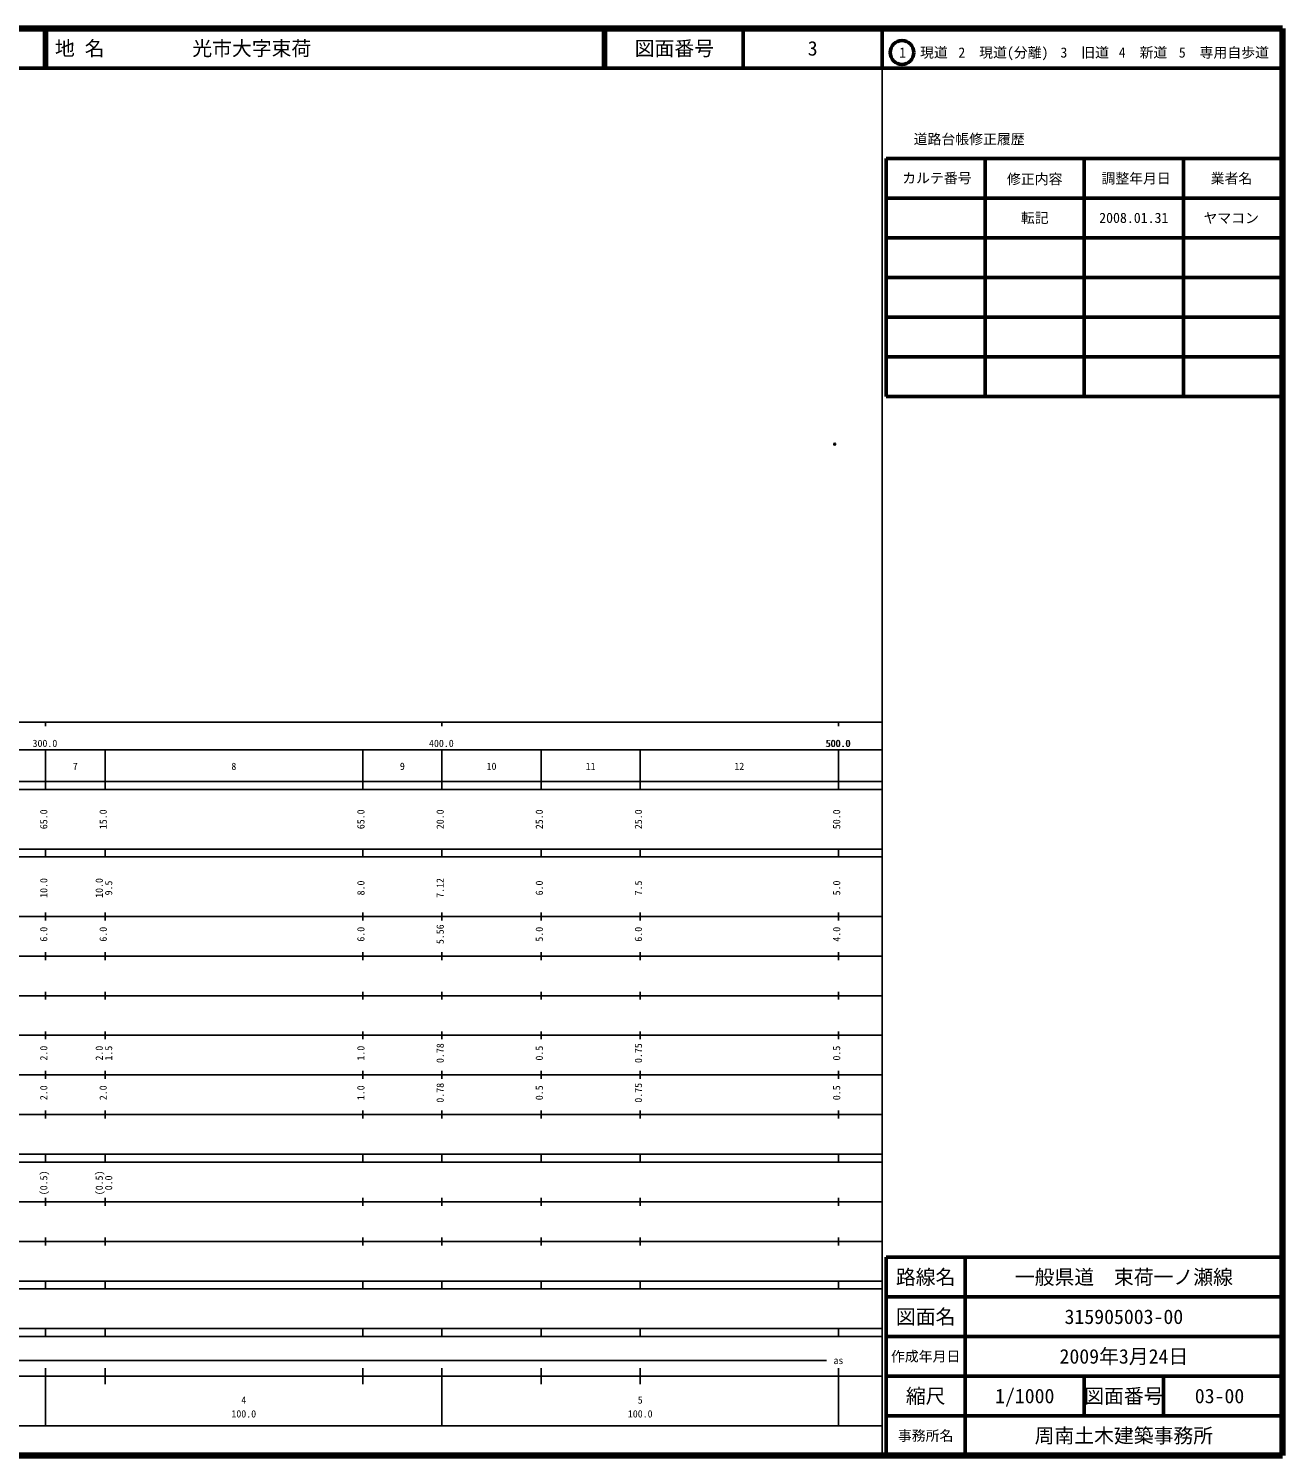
# Model space of a CAD drawing. Units: millimetres on the paper. Extents: x 40 to 680, y 20 to 380.
# Drawn here: x 363.7 to 680, y 20 to 380 of the extents above; entities that cross this region are included whole.
import ezdxf
from ezdxf.enums import TextEntityAlignment as Align

# ---------------------------------------------------------------- set-up
doc = ezdxf.new("R2010")
doc.units = ezdxf.units.MM
doc.header["$PDMODE"] = 32
doc.header["$PDSIZE"] = 0.5
doc.layers.add('M-OTRS', color=6, linetype='Continuous')
doc.layers.add('M-TTL-TXT', color=7, linetype='Continuous')
for name, color, linetype, lineweight in [('M-TTL', 2, 'Continuous', 140), ('M-TTL-BAND', 7, 'Continuous', 25), ('M-TTL-FRAM', 2, 'Continuous', 50), ('M-TTL-LINE', 7, 'Continuous', 50)]:
    doc.layers.add(name, color=color, linetype=linetype, lineweight=lineweight)
doc.styles.add('ＭＳ ゴシック', font='')
doc.styles.get('ＭＳ ゴシック').set_extended_font_data('MS Gothic')

msp = doc.modelspace()

# ---------------------------------------------------------------- linework, layer by layer
at = {"layer": 'M-OTRS'}
msp.add_point((567.05, 275.132), dxfattribs=at)
at = {"layer": 'M-TTL'}
for p, q in [((680, 380), (40, 380)), ((680, 20), (680, 380)), ((40, 20), (680, 20))]:
    msp.add_line(p, q, dxfattribs=at)
at = {"layer": 'M-TTL-BAND'}
for p, q in [((579, 20), (579, 370)), ((40, 205), (579, 205)), ((368, 205), (368, 204)), ((468, 205), (468, 204)), ((568, 205), (568, 204)), ((68, 198), (579, 198)), ((368, 188), (368, 198)), ((383, 188), (383, 198)), ((448, 188), (448, 198)), ((468, 188), (468, 198)), ((493, 188), (493, 198)), ((518, 188), (518, 198)), ((568, 188), (568, 198)), ((40, 190), (579, 190)), ((40, 188), (579, 188)), ((40, 173), (579, 173)), ((368, 171), (368, 173)), ((383, 171), (383, 173)), ((448, 171), (448, 173)), ((468, 171), (468, 173)), ((493, 171), (493, 173)), ((518, 171), (518, 173)), ((568, 171), (568, 173)), ((40, 171), (579, 171)), ((40, 156), (579, 156)), ((368, 155), (368, 157)), ((383, 155), (383, 157)), ((448, 155), (448, 157)), ((468, 155), (468, 157)), ((493, 155), (493, 157)), ((518, 155), (518, 157)), ((568, 155), (568, 157)), ((46, 146), (579, 146)), ((368, 145), (368, 147)), ((383, 145), (383, 147)), ((448, 145), (448, 147)), ((468, 145), (468, 147)), ((493, 145), (493, 147)), ((518, 145), (518, 147)), ((568, 145), (568, 147)), ((368, 135), (368, 137)), ((383, 135), (383, 137)), ((448, 135), (448, 137)), ((468, 135), (468, 137)), ((493, 135), (493, 137)), ((518, 135), (518, 137)), ((568, 135), (568, 137)), ((52, 136), (579, 136)), ((46, 126), (579, 126)), ((368, 125), (368, 127)), ((383, 125), (383, 127)), ((448, 125), (448, 127)), ((468, 125), (468, 127)), ((493, 125), (493, 127)), ((518, 125), (518, 127)), ((568, 125), (568, 127)), ((52, 116), (579, 116)), ((368, 115), (368, 117)), ((383, 115), (383, 117)), ((448, 115), (448, 117)), ((468, 115), (468, 117)), ((493, 115), (493, 117)), ((518, 115), (518, 117)), ((568, 115), (568, 117)), ((46, 106), (579, 106)), ((368, 105), (368, 107)), ((383, 105), (383, 107)), ((448, 105), (448, 107)), ((468, 105), (468, 107)), ((493, 105), (493, 107)), ((518, 105), (518, 107)), ((568, 105), (568, 107)), ((40, 96), (579, 96)), ((40, 94), (579, 94)), ((368, 94), (368, 96)), ((383, 94), (383, 96)), ((448, 94), (448, 96)), ((468, 94), (468, 96)), ((493, 94), (493, 96)), ((518, 94), (518, 96)), ((568, 94), (568, 96)), ((49, 84), (579, 84)), ((368, 83), (368, 85)), ((383, 83), (383, 85)), ((448, 83), (448, 85)), ((468, 83), (468, 85)), ((493, 83), (493, 85)), ((518, 83), (518, 85)), ((568, 83), (568, 85)), ((40, 74), (579, 74)), ((368, 73), (368, 75)), ((383, 73), (383, 75)), ((448, 73), (448, 75)), ((468, 73), (468, 75)), ((493, 73), (493, 75)), ((518, 73), (518, 75)), ((568, 73), (568, 75)), ((40, 64), (579, 64)), ((40, 62), (579, 62)), ((368, 62), (368, 64)), ((383, 62), (383, 64)), ((448, 62), (448, 64)), ((468, 62), (468, 64)), ((493, 62), (493, 64)), ((518, 62), (518, 64)), ((568, 62), (568, 64)), ((40, 52), (579, 52)), ((368, 50), (368, 52)), ((383, 50), (383, 52)), ((448, 50), (448, 52)), ((468, 50), (468, 52)), ((493, 50), (493, 52)), ((518, 50), (518, 52)), ((568, 50), (568, 52)), ((40, 50), (579, 50)), ((71, 44), (565, 44)), ((40, 40), (579, 40)), ((368, 27.5), (368, 42)), ((383, 38), (383, 42)), ((448, 38), (448, 42)), ((468, 27.5), (468, 42)), ((493, 38), (493, 42)), ((518, 38), (518, 42)), ((568, 27.5), (568, 42)), ((68, 27.5), (579, 27.5))]:
    msp.add_line(p, q, dxfattribs=at)
at = {"layer": 'M-TTL-FRAM'}
for p, q in [((580, 347.197), (580, 287.197)), ((580, 347.197), (680, 347.197)), ((580, 287.197), (680, 287.197)), ((680, 70), (580, 70)), ((580, 70), (580, 20))]:
    msp.add_line(p, q, dxfattribs=at)
at = {"layer": 'M-TTL-LINE'}
for p, q in [((367.75, 380), (367.75, 370)), ((368.25, 380), (368.25, 370)), ((508.747, 380), (508.747, 370)), ((509.247, 380), (509.247, 370)), ((543.997, 380), (543.997, 370)), ((579, 380), (579, 370)), ((40, 370), (680, 370)), ((605, 347.197), (605, 287.197)), ((630, 347.197), (630, 287.197)), ((655, 347.197), (655, 287.197)), ((580, 337.197), (680, 337.197)), ((580, 327.197), (680, 327.197)), ((580, 317.197), (680, 317.197)), ((580, 307.197), (680, 307.197)), ((580, 297.197), (680, 297.197)), ((600, 70), (600, 20)), ((680, 60), (580, 60)), ((680, 50), (580, 50)), ((680, 40), (580, 40)), ((630, 40), (630, 30)), ((650, 40), (650, 30)), ((680, 30), (580, 30))]:
    msp.add_line(p, q, dxfattribs=at)
msp.add_circle((584.031, 373.958), 3, dxfattribs=at)

# ---------------------------------------------------------------- texts
at = {"layer": 'M-TTL-BAND', "style": 'ＭＳ ゴシック'}
for s, p in [('300.0', (367.844, 198.195)), ('400.0', (467.844, 198.195)), ('500.0', (567.844, 198.195)), ('500.0', (568, 198.195)), ('7', (375.5, 192.405)), ('8', (415.5, 192.405)), ('9', (458, 192.405)), ('10', (480.5, 192.405)), ('11', (505.5, 192.405)), ('12', (543, 192.405)), ('as', (568, 42.5)), ('4', (418, 32.523)), ('5', (518, 32.523)), ('100.0', (418, 29.033)), ('100.0', (518, 29.033))]:
    msp.add_text(s, height=1.833, dxfattribs=at).set_placement(p, align=Align.BOTTOM_CENTER)
for s, p in [('65.0', (369, 180.5)), ('15.0', (384, 180.5)), ('65.0', (449, 180.5)), ('20.0', (469, 180.5)), ('25.0', (494, 180.5)), ('25.0', (519, 180.5)), ('50.0', (569, 180.5)), ('10.0', (369, 163.174)), ('10.0', (383, 163.174)), ('9.5', (385.37, 163.174)), ('8.0', (449, 163.174)), ('7.12', (469, 163.174)), ('6.0', (494, 163.174)), ('7.5', (519, 163.174)), ('5.0', (569, 163.174)), ('6.0', (369, 151.5)), ('6.0', (384, 151.5)), ('6.0', (449, 151.5)), ('5.56', (469, 151.5)), ('5.0', (494, 151.5)), ('6.0', (519, 151.5)), ('4.0', (569, 151.5)), ('2.0', (369, 121.5)), ('2.0', (383, 121.5)), ('1.5', (385.37, 121.5)), ('1.0', (449, 121.5)), ('0.78', (469, 121.5)), ('0.5', (494, 121.5)), ('0.75', (519, 121.5)), ('0.5', (569, 121.5)), ('2.0', (369, 111.5)), ('2.0', (384, 111.5)), ('1.0', (449, 111.5)), ('0.78', (469, 111.5)), ('0.5', (494, 111.5)), ('0.75', (519, 111.5)), ('0.5', (569, 111.5)), ('(0.5)', (369, 88.764)), ('(0.5)', (383, 88.764)), ('0.0', (385.37, 88.764))]:
    msp.add_text(s, height=1.833, rotation=90, dxfattribs=at).set_placement(p, align=Align.BOTTOM_CENTER)
at = {"layer": 'M-TTL-TXT', "style": 'ＭＳ ゴシック'}
for s, p in [('地 名', (370.38, 375)), ('光市大字束荷', (405.024, 375))]:
    msp.add_text(s, height=3.666, dxfattribs=at).set_placement(p, align=Align.MIDDLE_LEFT)
for s, height, p in [('図面番号', 3.666, (526.622, 375)), ('3', 3.666, (561.497, 375)), ('1\u3000現道', 2.566, (589.448, 373.958)), ('2\u3000現道(分離)', 2.566, (609.619, 373.958)), ('3\u3000旧道', 2.566, (630.121, 373.958)), ('4\u3000新道', 2.566, (644.824, 373.958)), ('5\u3000専用自歩道', 2.566, (665.228, 373.958)), ('道路台帳修正履歴', 2.566, (600.968, 352.113)), ('カルテ番号', 2.566, (592.839, 342.277)), ('修正内容', 2.566, (617.509, 342.023)), ('調整年月日', 2.566, (643.089, 342.197)), ('業者名', 2.566, (667.134, 342.197)), ('転記', 2.566, (617.5, 332.245)), ('2008.01.31', 2.566, (642.5, 332.245)), ('ヤマコン', 2.566, (667.077, 332.189)), ('路線名', 3.666, (590, 65)), ('路線名', 3.666, (590, 65)), ('一般県道\u3000束荷一ノ瀬線', 3.666, (640, 65)), ('図面名', 3.666, (590, 55)), ('図面名', 3.666, (590, 55)), ('315905003-00', 3.666, (640, 55)), ('2009年3月24日', 3.666, (640, 45)), ('作成年月日', 2.566, (590, 45)), ('作成年月日', 2.566, (590, 45)), ('縮尺', 3.666, (590, 35)), ('縮尺', 3.666, (590, 35)), ('1/1000', 3.666, (615, 35)), ('図面番号', 3.666, (640, 35)), ('図面番号', 3.666, (640, 35)), ('03-00', 3.666, (664.125, 35)), ('事務所名', 2.566, (590, 25)), ('事務所名', 2.566, (590, 25)), ('周南土木建築事務所', 3.666, (640, 25))]:
    msp.add_text(s, height=height, dxfattribs=at).set_placement(p, align=Align.MIDDLE_CENTER)

doc.saveas('drawing.dxf')
